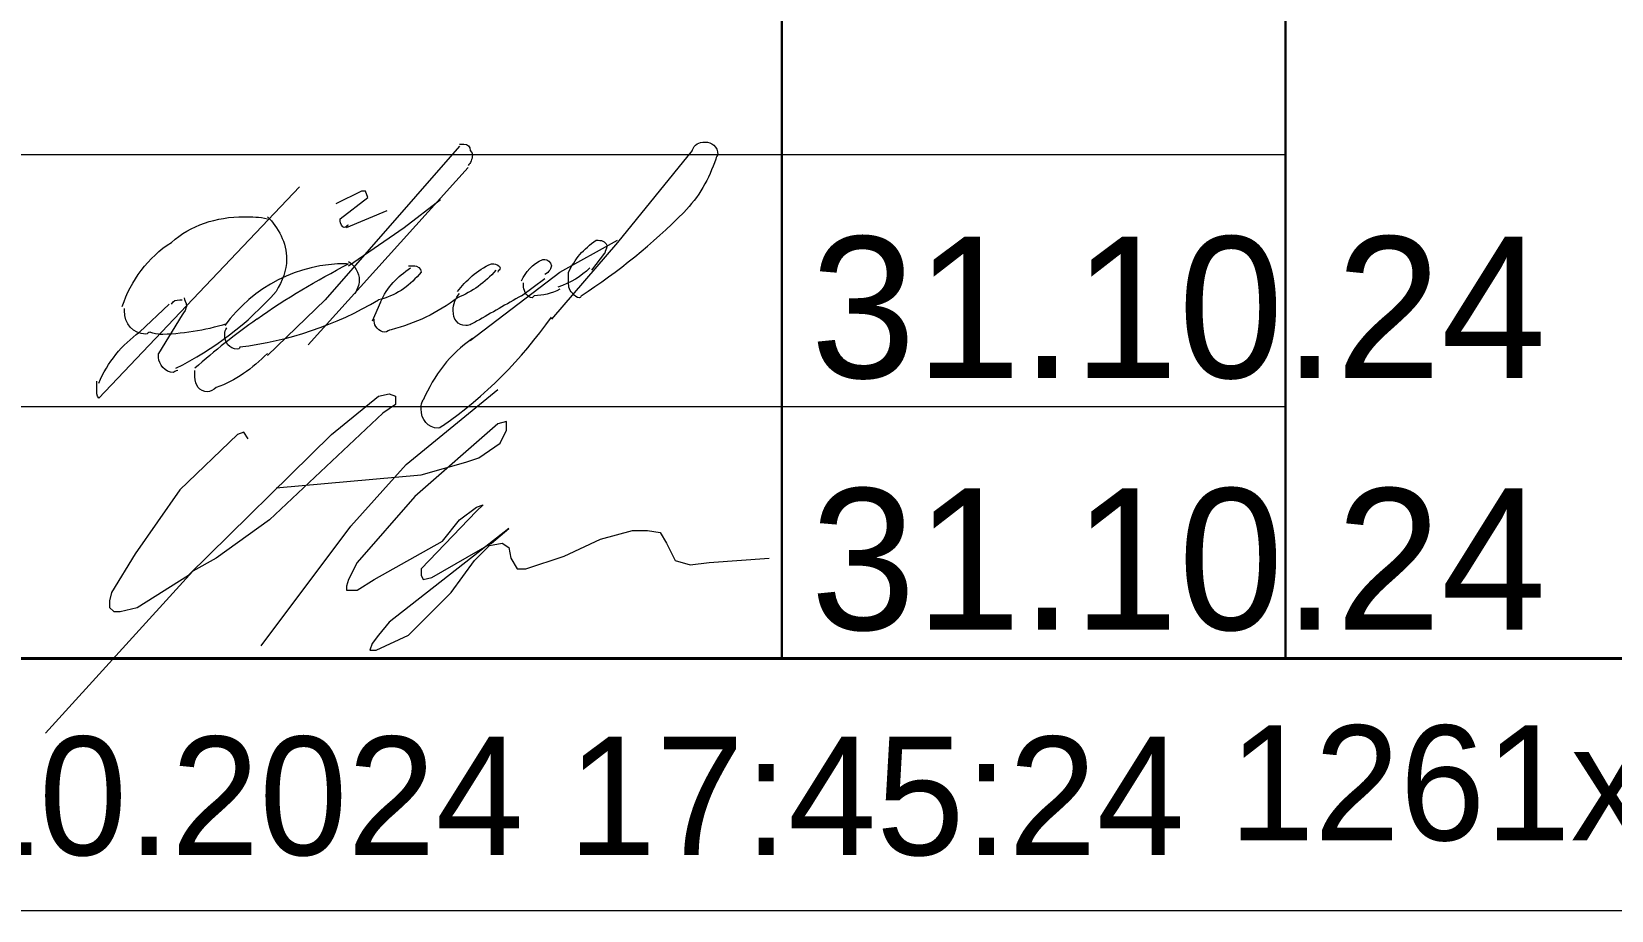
# Model space of a CAD drawing. Header units: millimetres. Extents: x 2294 to 908349, y -83289 to 219220.
# Drawn here: x 692960 to 696196, y 157869 to 159669 of the extents above; entities that cross this region are included whole.
import ezdxf

# ---------------------------------------------------------------- set-up
doc = ezdxf.new("R2010")
doc.units = ezdxf.units.MM
doc.layers.add('PDF _Геометрия', color=7, linetype='Continuous')
doc.layers.add('PDF _Текст', color=7, linetype='Continuous')

msp = doc.modelspace()

# ---------------------------------------------------------------- linework, layer by layer
at = {"layer": 'PDF _Геометрия', "lineweight": 18}
msp.add_lwpolyline([(708424.8, 219201.9), (578226.2, 219201.9), (578226.2, 157868.8), (708424.8, 157868.8)], dxfattribs=at)
at = {"layer": 'PDF _Геометрия', "lineweight": 40}
msp.add_lwpolyline([(707922, 218686.1), (707922, 158384.6), (580289.6, 158384.6), (580289.6, 218686.1)], close=True, dxfattribs=at)
at = {"layer": 'PDF _Геометрия', "lineweight": 30}
for points in [[(694496.9, 164063.3), (694496.9, 158384.6)], [(695528.6, 164063.3), (695528.6, 158384.6)]]:
    msp.add_lwpolyline(points, dxfattribs=at)
at = {"layer": 'PDF _Геометрия', "lineweight": 9}
for points in [[(695528.6, 159416.3), (688818.3, 159416.3)], [(695528.6, 158900.4), (688818.3, 158900.4)]]:
    msp.add_lwpolyline(points, dxfattribs=at)
at = {"layer": 'PDF _Геометрия', "color": 5, "lineweight": 9}
for points in [[(693836.8, 159433.8), (693561.4, 159119), (693443.4, 159005.4)], [(694313.3, 159425), (694160.3, 159237.1), (694024.8, 159079.7)], [(693526.5, 159027.2), (693854.3, 159390.1)], [(693509, 159350.7), (693098, 158917.9)], [(693592, 159280.8), (693592, 159285.1), (693648.9, 159328.9), (693644.5, 159342), (693635.7, 159342), (693583.3, 159315.7)], [(693609.5, 159189), (693723.2, 159267.7), (693797.5, 159324.5)], [(693605.1, 159267.7), (693688.2, 159302.6)], [(693858.7, 159036), (694042.3, 159175.9), (694160.3, 159241.4)], [(694116.6, 159241.4), (694121, 159241.4)], [(693902.4, 159193.3), (693906.8, 159193.3)], [(694024.8, 159189), (694024.8, 159189)], [(694107.9, 159180.2), (694134.1, 159215.2)], [(693758.1, 159175.9), (693753.8, 159171.5)], [(693963.6, 159127.8), (694011.7, 159162.7)], [(693181.1, 159053.4), (693242.3, 159110.3)], [(693268.5, 159088.4), (693220.4, 159009.7)], [(693675.1, 159114.7), (693657.6, 159075.3)], [(693823.7, 159097.2), (693823.7, 159097.2)], [(693404, 158834.9), (693395.3, 158848), (693382.2, 158843.6), (693264.2, 158730), (693172.4, 158598.8), (693124.3, 158520.1), (693119.9, 158502.6), (693119.9, 158489.5), (693128.6, 158480.8), (693141.8, 158480.8), (693176.7, 158489.5), (693281.6, 158555.1), (693574.5, 158843.6), (693670.7, 158922.3), (693692.6, 158926.7), (693705.7, 158922.3), (693705.7, 158917.9), (693705.7, 158904.8), (693679.5, 158887.3), (693447.8, 158668.8), (693338.5, 158590.1), (693290.4, 158563.8), (692988.7, 158231.6)], [(693430.3, 158410.8), (693613.9, 158655.6), (693727.5, 158782.4), (693915.5, 158935.4)], [(693460.9, 158734.3), (693758.1, 158760.6), (693849.9, 158786.8), (693876.2, 158795.5), (693919.9, 158826.1), (693933, 158852.4), (693933, 158869.8), (693915.5, 158865.5), (693745, 158716.8), (693627, 158581.3), (693609.5, 158546.3), (693605.1, 158533.2), (693605.1, 158524.5), (693627, 158524.5), (693662, 158546.3), (693801.9, 158625), (693836.8, 158668.8), (693871.8, 158695), (693884.9, 158699.4), (693871.8, 158686.2), (693758.1, 158568.2), (693758.1, 158555.1), (693762.5, 158546.3), (693780, 158550.7), (693902.4, 158620.7), (693937.4, 158651.3), (693692.6, 158458.9), (693670.7, 158432.7), (693657.6, 158415.2), (693653.2, 158402.1), (693666.3, 158402.1), (693731.9, 158432.7), (693819.3, 158520.1), (693867.4, 158585.7), (693898, 158616.3), (693924.3, 158620.7), (693937.4, 158611.9), (693941.7, 158590.1), (693954.9, 158568.2), (693972.4, 158568.2), (694051, 158594.4), (694125.4, 158629.4), (694190.9, 158646.9), (694221.5, 158646.9), (694247.8, 158642.5), (694260.9, 158620.7), (694278.4, 158585.7), (694309, 158576.9), (694348.3, 158581.3), (694470.7, 158590.1)]]:
    msp.add_lwpolyline(points, dxfattribs=at)
for centre, radius, start, end in [((693388.2, 160201), 1280.1, 303.0321, 315.1556), ((693604.2, 158886.9), 306.5, 89.8293, 144.1021), ((692964.1, 159572.3), 660.9, 296.1587, 318.7425), ((693299.2, 159748.7), 731.1, 276.8599, 300.538), ((693215.1, 159541.7), 492.7, 270.6189, 287.1424), ((694240.4, 157917), 1422.1, 125.1568, 131.6793), ((693286.6, 159599.4), 900.3, 304.9151, 325.0849), ((694030.9, 158804), 289.9, 125.3761, 157.7878)]:
    msp.add_arc(centre, radius, start, end, dxfattribs=at)
for points in [[(693836.8, 159438.1), (693841.2, 159438.1), (693841.2, 159438.1), (693845.6, 159438.1)], [(693845.6, 159438.1), (693854.3, 159438.1), (693858.7, 159433.8), (693858.7, 159425)], [(693863.1, 159416.3), (693863.1, 159407.5), (693858.7, 159398.8), (693854.3, 159394.4)], [(693858.7, 159425), (693858.7, 159425), (693863.1, 159420.7), (693863.1, 159416.3)], [(694313.3, 159425), (694317.7, 159438.1), (694326.4, 159442.5), (694339.6, 159442.5)], [(694339.6, 159442.5), (694352.7, 159442.5), (694365.8, 159433.8), (694365.8, 159416.3)], [(694365.8, 159416.3), (694365.8, 159416.3), (694361.4, 159411.9), (694361.4, 159407.5)], [(694361.4, 159407.5), (694348.3, 159368.2), (694326.4, 159328.9), (694295.8, 159298.3)], [(693246.7, 159237.1), (693286, 159272), (693338.5, 159289.5), (693395.3, 159289.5)], [(693395.3, 159289.5), (693412.8, 159289.5), (693425.9, 159289.5), (693443.4, 159285.1)], [(693443.4, 159289.5), (693465.2, 159267.7), (693482.7, 159237.1), (693482.7, 159202.1)], [(693600.8, 159267.7), (693596.4, 159267.7), (693592, 159276.4), (693592, 159280.8)], [(693609.5, 159272), (693605.1, 159272), (693605.1, 159267.7), (693600.8, 159267.7)], [(693146.1, 159105.9), (693163.6, 159158.4), (693198.6, 159206.5), (693246.7, 159237.1)], [(694059.8, 159175.9), (694072.9, 159202.1), (694090.4, 159223.9), (694116.6, 159241.4)], [(694121, 159241.4), (694129.7, 159241.4), (694138.5, 159237.1), (694138.5, 159228.3)], [(694138.5, 159228.3), (694138.5, 159223.9), (694134.1, 159219.6), (694134.1, 159215.2)], [(693421.5, 159079.7), (693482.7, 159123.4), (693543.9, 159158.4), (693609.5, 159193.3)], [(693482.7, 159202.1), (693482.7, 159180.2), (693474, 159158.4), (693460.9, 159136.5)], [(693605.1, 159193.3), (693609.5, 159193.3), (693609.5, 159193.3), (693609.5, 159193.3)], [(693609.5, 159197.7), (693622.6, 159189), (693631.4, 159175.9), (693631.4, 159158.4)], [(693675.1, 159114.7), (693688.2, 159145.3), (693710.1, 159167.1), (693736.3, 159184.6)], [(693731.9, 159189), (693736.3, 159189), (693740.7, 159189), (693745, 159189)], [(693745, 159189), (693749.4, 159189), (693758.1, 159184.6), (693758.1, 159175.9)], [(693832.5, 159136.5), (693849.9, 159158.4), (693871.8, 159180.2), (693902.4, 159193.3)], [(693906.8, 159193.3), (693911.1, 159193.3), (693919.9, 159189), (693919.9, 159184.6)], [(693919.9, 159184.6), (693919.9, 159180.2), (693915.5, 159180.2), (693915.5, 159175.9)], [(693963.6, 159158.4), (693972.4, 159175.9), (693985.5, 159193.3), (694007.3, 159202.1)], [(694007.3, 159202.1), (694007.3, 159202.1), (694007.3, 159202.1), (694011.7, 159202.1)], [(694011.7, 159202.1), (694016.1, 159202.1), (694024.8, 159197.7), (694024.8, 159189)], [(694024.8, 159189), (694024.8, 159184.6), (694020.4, 159175.9), (694011.7, 159171.5)], [(694103.5, 159184.6), (694086, 159167.1), (694064.2, 159154), (694037.9, 159145.3)], [(693631.4, 159158.4), (693631.4, 159149.6), (693627, 159140.9), (693622.6, 159132.1)], [(693753.8, 159171.5), (693731.9, 159145.3), (693705.7, 159127.8), (693670.7, 159119)], [(693911.1, 159180.2), (693889.3, 159154), (693863.1, 159136.5), (693832.5, 159123.4)], [(693968, 159145.3), (693968, 159149.6), (693968, 159154), (693968, 159154)], [(694059.8, 159158.4), (694059.8, 159167.1), (694059.8, 159171.5), (694059.8, 159175.9)], [(694068.5, 159132.1), (694059.8, 159140.9), (694059.8, 159149.6), (694059.8, 159158.4)], [(693272.9, 159123.4), (693272.9, 159119), (693277.3, 159114.7), (693277.3, 159105.9)], [(693832.5, 159123.4), (693793.1, 159092.8), (693745, 159070.9), (693696.9, 159057.8)], [(693823.7, 159097.2), (693823.7, 159110.3), (693828.1, 159123.4), (693836.8, 159132.1)], [(693963.6, 159127.8), (693933, 159110.3), (693902.4, 159092.8), (693871.8, 159075.3)], [(693985.5, 159123.4), (693976.7, 159123.4), (693968, 159136.5), (693968, 159145.3)], [(693989.8, 159127.8), (693985.5, 159123.4), (693985.5, 159123.4), (693985.5, 159123.4)], [(694042.3, 159140.9), (694024.8, 159132.1), (694007.3, 159127.8), (693989.8, 159127.8)], [(694081.6, 159123.4), (694077.3, 159123.4), (694072.9, 159127.8), (694068.5, 159132.1)], [(694086, 159127.8), (694086, 159127.8), (694086, 159123.4), (694081.6, 159123.4)], [(693150.5, 159097.2), (693150.5, 159101.5), (693150.5, 159101.5), (693150.5, 159101.5)], [(693194.2, 159049.1), (693168, 159049.1), (693150.5, 159070.9), (693150.5, 159097.2)], [(693246.7, 159110.3), (693251, 159119), (693255.4, 159119), (693264.2, 159119)], [(693264.2, 159119), (693268.5, 159119), (693268.5, 159119), (693268.5, 159119)], [(693277.3, 159105.9), (693277.3, 159101.5), (693272.9, 159092.8), (693268.5, 159088.4)], [(693849.9, 159066.6), (693832.5, 159066.6), (693823.7, 159079.7), (693823.7, 159097.2)], [(693356, 159049.1), (693356, 159053.4), (693356, 159057.8), (693360.3, 159062.2)], [(693662, 159075.3), (693662, 159079.7), (693662, 159079.7), (693662, 159079.7)], [(693683.8, 159053.4), (693670.7, 159053.4), (693662, 159066.6), (693662, 159075.3)], [(693696.9, 159057.8), (693692.6, 159057.8), (693688.2, 159053.4), (693683.8, 159053.4)], [(693871.8, 159075.3), (693863.1, 159070.9), (693858.7, 159066.6), (693849.9, 159066.6)], [(693098, 158948.5), (693115.5, 158992.2), (693146.1, 159027.2), (693181.1, 159053.4)], [(693203, 159053.4), (693198.6, 159053.4), (693198.6, 159049.1), (693194.2, 159049.1)], [(693220.4, 159049.1), (693211.7, 159049.1), (693203, 159053.4), (693203, 159053.4)], [(693382.2, 159018.5), (693364.7, 159018.5), (693356, 159031.6), (693356, 159049.1)], [(693386.6, 159022.8), (693386.6, 159022.8), (693386.6, 159018.5), (693382.2, 159018.5)], [(693220.4, 159001), (693220.4, 159005.4), (693220.4, 159009.7), (693220.4, 159009.7)], [(693251, 158970.4), (693233.6, 158970.4), (693220.4, 158987.9), (693220.4, 159001)], [(693443.4, 159009.7), (693412.8, 158979.1), (693377.8, 158952.9), (693338.5, 158939.8)], [(693259.8, 158974.8), (693255.4, 158974.8), (693251, 158970.4), (693251, 158970.4)], [(693294.8, 158961.6), (693294.8, 158966), (693294.8, 158970.4), (693294.8, 158974.8)], [(693321, 158931), (693303.5, 158931), (693294.8, 158944.2), (693294.8, 158961.6)], [(693093.7, 158935.4), (693093.7, 158944.2), (693093.7, 158948.5), (693093.7, 158952.9)], [(693098, 158917.9), (693093.7, 158922.3), (693093.7, 158931), (693093.7, 158935.4)], [(693338.5, 158939.8), (693334.1, 158935.4), (693325.4, 158931), (693321, 158931)], [(693758.1, 158896.1), (693758.1, 158904.8), (693758.1, 158909.2), (693762.5, 158913.6)], [(693793.1, 158856.7), (693771.3, 158856.7), (693758.1, 158874.2), (693758.1, 158896.1)], [(693801.9, 158861.1), (693801.9, 158861.1), (693797.5, 158856.7), (693793.1, 158856.7)]]:
    msp.add_open_spline(points, degree=3, dxfattribs=at)

# ---------------------------------------------------------------- texts
at = {"layer": 'PDF _Текст', "char_height": 289.45, "attachment_point": 4, "style": ''}
for insert in [(694555.6, 159102.1), (694555.6, 158586.2)]:
    msp.add_mtext('31.10.24', dxfattribs=dict(at, insert=insert))
at = {"layer": 'PDF _Текст', "color": 9, "true_color": 0xc0c0c0, "attachment_point": 4, "style": ''}
for s, insert, char_height in [('1261х594мм (h)', (695412.4, 158094.6), 235.287), ('30.10.2024 17:45:24', (692343.6, 158101.7), 242.744)]:
    msp.add_mtext(s, dxfattribs=dict(at, insert=insert, char_height=char_height))

doc.saveas('drawing.dxf')
